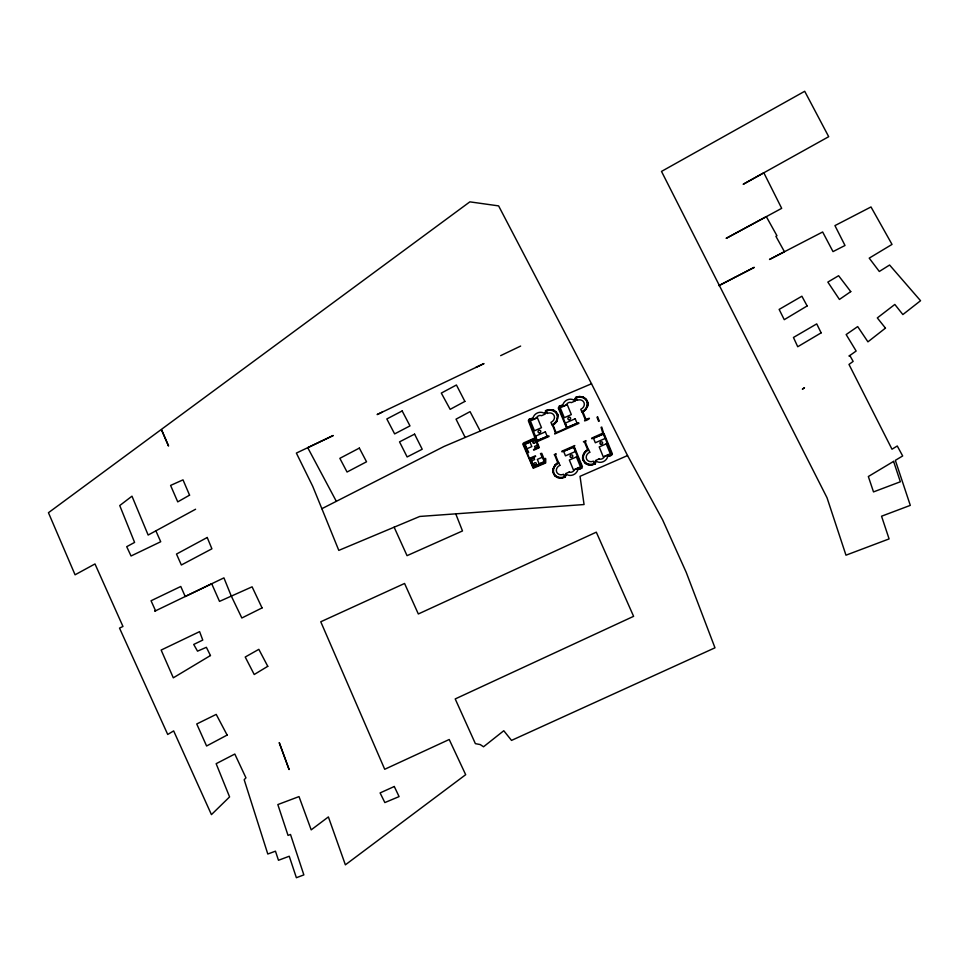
<?xml version="1.0" encoding="UTF-8"?>
<svg xmlns="http://www.w3.org/2000/svg" width="969" height="969" viewBox="0 0 969 969"><rect width="100%" height="100%" fill="white"/><g stroke="black" fill="none" stroke-linecap="round" stroke-linejoin="round"><path stroke-width="1.45" d="M582.575 457.029L582.575 458.373M556.024 432.634L553.057 424.967L554.971 423.623M582.575 457.005L583.665 453.54M587.941 404.776L587.977 403.431M584.658 442.082L583.411 441.779L585.991 440.641L585.397 442.252L588.34 449.446M612.396 454.086L612.202 454.727M587.941 404.8L587.65 406.144M552.354 424.785L555.298 432.38L554.692 433.979L578.905 423.356L578.663 422.763L567.071 427.414L558.907 407.634C558.713 405.09 566.647 404.509 559.101 406.132M558.519 462.843L558.156 463.267A8.551 7.449 -28.1 0 0 554.111 473.671A8.551 7.449 -28.1 0 0 564.794 476.615L564.479 475.84M552.839 469.299L552.705 471.188M552.839 469.275L554.813 465.181M587.65 406.156L585.87 409.439M557.163 420.825L557.865 414.938M557.151 420.837L556.727 421.588M583.677 453.528L585.276 451.421M594.372 462.322L595.923 461.498L595.317 463.885M545.426 410.699L545.632 412.043C542.822 413.291 547.667 413.23 546.044 411.098A8.551 7.449 -28.1 0 1 556.727 414.042A8.551 7.449 -28.1 0 1 552.681 424.434L552.487 424.592M582.236 411.619L582.539 411.353A8.551 7.449 -28.1 0 0 586.572 400.948A8.551 7.449 -28.1 0 0 575.889 398.017L576.228 398.877M588.304 449.907L588.11 450.113A8.551 7.449 -28.1 0 0 583.956 460.578A8.551 7.449 -28.1 0 0 594.639 463.521L594.336 462.77M556.715 421.6L555.201 423.405M528.589 419.747L529.231 419.238M585.857 409.451L585.264 410.105M554.825 465.168L556.557 463.533M585.252 410.117L583.629 411.437M582.054 468.184C574.036 469.904 581.545 470.05 581.775 466.985L573.563 447.169L562.02 451.869L561.778 451.263L574.787 445.558L574.011 446.612M585.942 450.803L587.626 449.652L584.731 442.591M556.569 463.521L557.781 462.746L554.801 455.297M583.617 411.45L582.902 411.873L585.857 419.153M195.593 509.234L148.148 535.045L131.978 496.176L119.744 505.552L134.594 542.41L126.709 546.686L131.057 555.988L160.721 541.732L155.876 530.842M627.537 455.563L580.031 476.324L584.065 504.534L419.759 516.453L338.799 550.392L321.865 508.701L444.008 446.467L591.514 383.76L627.537 455.563L662.626 519.893L686.222 572.352L714.977 647.813L511.523 740.401L503.783 730.735L483.531 746.784L480.224 744.567L475.379 743.647L455.212 698.94L633.605 616.332L596.31 532.175L418.329 613.971L404.57 583.471L320.763 621.771L384.717 769.277L449.216 739.504L465.677 774.691L345.376 864.832L328.382 816.928L311.194 829.864L299.009 796.591L277.837 804.573L288.035 835.411L290.506 834.479L303.854 874.898L296.381 877.72L289.247 856.245L278.478 860.278L275.462 851.182L267.795 854.016L244.176 779.706L245.956 777.841L234.813 754.039L216.148 763.693L229.58 796.906L211.436 814.626L173.657 730.905L167.722 734.466L119.514 628.106L122.966 626.459L94.986 563.946L75.073 574.799L48.45 512.71L469.856 201.855L498.611 205.888L591.514 383.76M595.208 463.957L591.768 465.011M382.343 412.055L377.123 414.562L484.003 363.569L475.827 367.445M500.646 355.647L520.644 346.066M545.753 410.529L548.624 409.645M575.865 397.314L574.447 399.398L575.84 399.494M564.818 477.305L566.235 475.222L566.078 474.592L564.854 475.125M529.244 419.226C536.632 417.905 529.11 417.833 529.062 420.728L537.274 440.544L548.817 435.856L549.06 436.45L537.48 441.525L536.814 441.101M575.077 400.996L571.431 402.595A3.682 3.21 -28.1 0 0 566.308 404.86L562.662 406.423A7.207 6.274 -28.1 0 1 567.277 399.858A7.207 6.274 -28.1 0 1 575.065 400.984M534.985 437.927L523.563 442.954L522.8 444.056L533.229 468.257L545.656 462.976L545.753 459.003L545.511 458.398L544.372 459.088L545.426 462.249L541.756 453.335L540.472 453.577L544.433 461.801L533.846 466.452L530.637 458.603L535.639 456.399L535.397 455.805L529.982 458.192L533.483 467.215L544.808 462.697L533.168 467.494L523.526 443.972L534.949 438.654L523.938 443.935L527.778 452.814L528.699 452.414L524.726 444.19L535.312 439.551L538.534 447.399L533.519 449.592L533.762 450.197L539.333 447.617L536.778 441.077M556.012 432.695L566.683 428.019M585.857 419.601C592.858 416.125 588.074 420.413 584.537 420.885L585.143 419.286L582.199 412.091M542.41 457.186L537.347 459.403L539.176 463.872L544.239 461.656M554.825 455.018L554.183 454.655L556.145 453.734L555.552 455.333L558.519 462.601M611.439 455.394C604.268 456.641 611.245 456.908 611.645 453.964L603.408 434.076L591.877 438.775L591.623 438.17L602.815 433.143L601.071 427.353L601.749 427.05L603.639 433.397M575.877 397.314L579.353 396.454M564.806 477.317L561.039 478.177M534.997 437.927L528.299 420.619M548.926 409.608L553.456 410.153M591.465 465.047L588.304 464.817M579.668 396.442L583.314 397.06M560.724 478.189L557.381 477.56L554.874 475.949M588.013 464.732L586.475 464.115M583.326 397.072L586.366 399.264L587.844 402.353M553.469 410.166L554.22 410.505M554.232 410.505L556.339 412.152M586.221 463.981L585.324 463.388M566.623 427.983L558.229 407.913M585.106 463.206L582.987 460.202M554.668 475.743L552.802 472.012M556.351 412.164L557.599 414.175M604.099 433.724L612.372 453.831M336.34 501.348L307.73 447.678L296.369 453.08L312.708 486.281L321.865 508.701M480.224 431.072L470.062 411.643L456.036 419.153L465.144 437.394M574.387 447.024L582.454 466.695M394.129 527.184L407.041 555.661L462.492 530.951L455.757 513.861M557.611 414.187L557.865 414.926M582.987 460.19L582.575 458.385M587.844 402.365L587.977 403.419M552.802 472L552.705 471.2M597.607 416.949L596.989 417.239L598.636 421.382L599.302 421.091L597.607 416.936M885.46 328.116L867.933 341.839L857.686 326.589L846.155 334.559L856.148 351.032L849.026 356.095L849.849 355.514L853.144 361.401L848.989 364.441L891.989 449.216L897.27 445.994L902.672 455.951L895.344 460.336L910.303 505.37L881.548 516.211L889.094 538.909L845.973 555.189L827.017 497.727L661.5 171.416L804.706 91.28L828.701 136.69L743.187 184.28L763.838 172.797L781.68 208.335L726.144 238.374L766.322 216.644L776.956 235.758L775.915 236.315L784.442 251.722L769.507 259.474L822.645 231.979L833.013 251.613L845.004 245.484L834.939 225.607L870.998 206.954L892.025 244.406L869.217 258.142L879.307 271.477L889.59 265.022L920.55 300.717L902.866 314.562L894.823 304.448L877.32 317.917L885.46 328.116M850.758 291.621L839.433 299.445L827.841 282.088L838.609 275.717L850.758 291.621M804.415 387.818L802.465 389.078L804.415 387.818M267.771 666.321L254.217 674.509L245.218 657.03L258.832 649.339L267.771 666.321M210.455 655.541L173.306 677.816L161.145 650.066L199.602 631.631L202.763 640.085L193.715 644.446L197.531 651.168L206.373 647.304L210.455 655.541M807.141 305.95L784.26 319.673L779.137 309.414L801.884 296.223L807.141 305.95M893.588 461.389L868.345 476.518L873.505 491.913L900.358 481.775L893.588 461.389M821.143 332.851L797.729 346.732L793.454 337.466L816.722 323.888L821.143 332.851M189.573 495.159L177.739 501.869L170.592 485.421L183.008 479.861L189.573 495.159M207.221 537.492L176.491 554.062L181.36 565L211.908 548.805L207.221 537.492M464.878 401.408L450.161 409.342L441.307 393.087L456.423 384.996L464.878 401.408M227.134 735.071L206.591 745.997L196.743 723.976L216.22 714.395L227.134 735.071M359.342 448.09L339.853 458.337L347.047 472.024L366.536 461.789L359.342 448.09M402.171 410.953L386.825 418.959L394.637 433.906L409.984 425.888L402.171 410.953M735.265 277.158L718.865 285.673L754.294 267.347L735.265 277.158M414.587 434.136L399.531 441.864L407.137 456.956L422.205 449.228L414.587 434.136M262.054 607.914L241.838 617.992L231.203 595.85L223.924 577.875L185.212 596.492L180.779 586.475L151.055 600.756L155.573 610.797L154.737 611.209L211.702 583.75L219.515 601.386L252.097 586.826L262.054 607.914M321.284 441.186L307.73 447.678L333.227 435.517L321.284 441.186M394.286 786.501L380.102 792.921L384.85 802.574L399.083 796.603L394.286 786.501M536.451 417.942L532.805 419.541A7.207 6.274 -28.1 0 1 537.432 412.939A7.207 6.274 -28.1 0 1 545.22 414.078L541.586 415.689A3.682 3.21 -28.1 0 0 536.463 417.942M537.407 417.76L530.37 420.849L534.44 430.781L541.489 427.692L537.407 417.76M567.265 404.667L560.215 407.755L564.297 417.687L571.335 414.599L567.265 404.667M545.353 431.859L535.215 436.304L537.044 440.774L547.182 436.329L545.353 431.859M575.198 418.765L565.06 423.211L566.901 427.692L577.039 423.235L575.198 418.765M529.995 442.118L524.919 444.335L526.748 448.817L531.824 446.588L529.995 442.118M537.092 445.328L534.549 446.443L535.203 448.029L537.734 446.927L537.092 445.328M533.955 457.962L531.424 459.076L532.078 460.663L534.609 459.548L533.955 457.962M573.793 446.939L563.655 451.384L565.484 455.854L575.622 451.409L573.793 446.939M603.639 433.846L593.5 438.291L595.329 442.76L605.468 438.315L603.639 433.846M576.398 456.932L569.348 460.021L573.43 469.953L580.467 466.864L576.398 456.932M606.243 443.838L599.205 446.927L603.275 456.859L610.313 453.771L606.243 443.838M569.251 472.024L565.605 473.623A7.207 6.274 -28.1 0 0 573.406 474.774A7.207 6.274 -28.1 0 0 578.033 468.197L574.387 469.771A3.682 3.21 -28.1 0 1 569.251 472.012M599.096 458.931L595.451 460.529A7.207 6.274 -28.1 0 0 603.251 461.68A7.207 6.274 -28.1 0 0 607.878 455.103L604.232 456.678A3.682 3.21 -28.1 0 1 599.096 458.931M168.194 445.146L161.581 429.921L168.545 446.043L168.194 445.146M577.112 400.342L575.998 397.617A8.927 7.776 -28.1 0 1 587.117 401.239A8.927 7.776 -28.1 0 1 581.897 412.019L580.782 409.281A5.535 4.821 -28.1 0 0 584.016 402.595A5.535 4.821 -28.1 0 0 577.112 400.342M589.758 452.244L588.631 449.507A8.927 7.776 -28.1 0 0 583.423 460.299A8.927 7.776 -28.1 0 0 594.542 463.921L593.416 461.183A5.535 4.821 -28.1 0 1 586.524 458.943A5.535 4.821 -28.1 0 1 589.758 452.244M547.267 413.436L546.153 410.699A8.927 7.776 -28.1 0 1 557.272 414.32A8.927 7.776 -28.1 0 1 552.051 425.112L550.937 422.375A5.535 4.821 -28.1 0 0 554.171 415.689A5.535 4.821 -28.1 0 0 547.267 413.436M559.9 465.338L558.786 462.601A8.927 7.776 -28.1 0 0 553.578 473.393A8.927 7.776 -28.1 0 0 564.697 477.014L563.57 474.277A5.535 4.821 -28.1 0 1 556.666 472.036A5.535 4.821 -28.1 0 1 559.9 465.338M289.077 769.483L279.302 742.787L289.077 769.483M601.034 444.359A1.417 1.235 -28.1 0 0 602.573 442.518A1.417 1.235 -28.1 0 0 600.223 442.373A1.417 1.235 -28.1 0 0 601.034 444.359M571.189 457.453A1.417 1.235 -28.1 0 0 572.727 455.612A1.417 1.235 -28.1 0 0 570.378 455.466A1.417 1.235 -28.1 0 0 571.189 457.453M569.009 419.722A1.417 1.235 -28.1 0 0 570.547 417.881A1.417 1.235 -28.1 0 0 568.197 417.736A1.417 1.235 -28.1 0 0 569.009 419.722M539.164 432.816A1.417 1.235 -28.1 0 0 540.702 430.975A1.417 1.235 -28.1 0 0 538.352 430.83A1.417 1.235 -28.1 0 0 539.164 432.816M533.858 443.293A1.357 1.175 -28.1 0 0 535.336 441.537A1.357 1.175 -28.1 0 0 533.083 441.404A1.357 1.175 -28.1 0 0 533.858 443.293M534.84 465.132A1.357 1.175 -28.1 0 0 536.317 463.376A1.357 1.175 -28.1 0 0 534.064 463.243A1.357 1.175 -28.1 0 0 534.84 465.132"/></g></svg>
